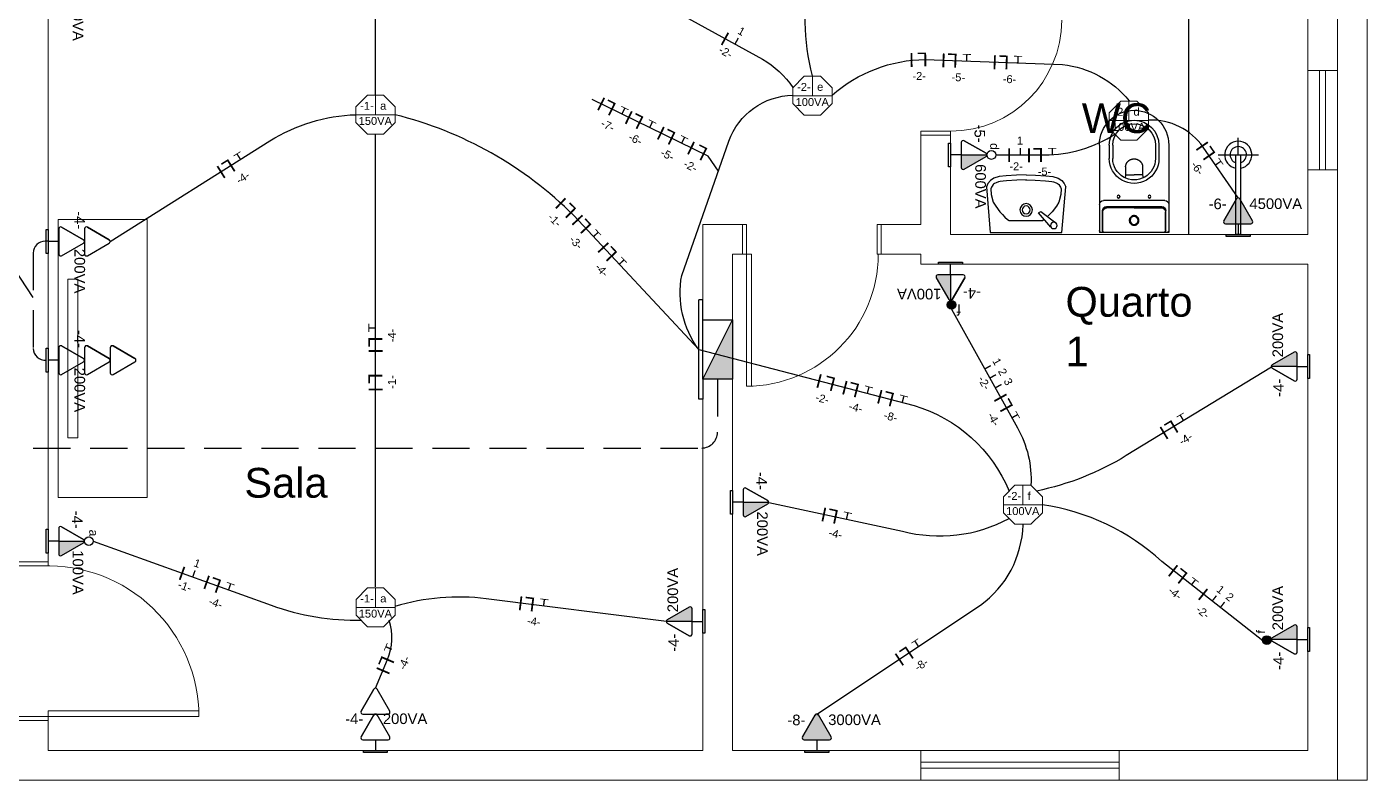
# Model space of a CAD drawing. Header units: millimetres. Extents: x 40 to 176, y -32 to 59.
# Drawn here: x 73.81 to 80.57, y 5.88 to 9.68 of the extents above; entities that cross this region are included whole.
import ezdxf
from ezdxf.enums import TextEntityAlignment as Align

# ---------------------------------------------------------------- set-up
doc = ezdxf.new("R2010")
doc.units = ezdxf.units.MM
doc.linetypes.add('DASHED', pattern=[15, 12, -3])
doc.linetypes.add('HIDDEN', pattern=[0.375, 0.25, -0.125])
doc.layers.get('0').update_dxf_attribs({"lineweight": 30})
for name, color, linetype in [('1 - Circuitos', 7, 'Continuous'), ('22 - Banheiros', 252, 'Continuous'), ('22 - Textos', 7, 'Continuous'), ('5 - Identificadores', 7, 'Continuous'), ('7 - Eletroduto', 6, 'Continuous'), ('8 - Pontos de iluminação', 5, 'Continuous'), ('9 - Pontos de Tomadas', 240, 'Continuous'), ('Pontos de Tomadas', 240, 'Continuous')]:
    doc.layers.add(name, color=color, linetype=linetype)
for name, color, linetype, lineweight in [('21 - Portas', 251, 'Continuous', 9), ('3 - Cozinha', 160, 'Continuous', 20), ('4 - Edificação', 8, 'Continuous', 20), ('6 - Legenda', 7, 'Continuous', 25)]:
    doc.layers.add(name, color=color, linetype=linetype, lineweight=lineweight)
doc.styles.add('Arial0', font='arial.ttf', dxfattribs={"height": 3.14658})
doc.styles.add('SEACAD_Arial', font='arial.ttf')
doc.styles.get("Standard").update_dxf_attribs({"font": 'arial.ttf'})
doc.styles.add('TEXTO_NOMEQUADRO', font='arial.ttf')

# ---------------------------------------------------------------- blocks, each defined once
blk = doc.blocks.new('01lavl91')
at = {"linetype": 'Continuous'}
for p, q in [((0.1253, -0.036), (0.0639, -0.1075)), ((0.0753, -0.1139), (0.1503, -0.0575)), ((-0.085, -0.0692), (0.0857, -0.0692)), ((0.0639, -0.1075), (0.0753, -0.1139))]:
    blk.add_line(p, q, dxfattribs=at)
for points in [[(-0.1997, -0.2393), (-0.1797, -0.0093), (0.1803, -0.0093), (0.2003, -0.2393)], [(-0.1772, -0.2283), (-0.1758, -0.2005), (-0.1652, -0.1606), (-0.1526, -0.1406), (-0.1317, -0.1123), (-0.1188, -0.0991), (-0.106, -0.0859), (-0.0931, -0.074), (-0.085, -0.0692)], [(0.0938, -0.074), (0.0857, -0.0692)], [(0.1779, -0.2283), (0.1765, -0.2005), (0.1659, -0.1606), (0.1533, -0.1406), (0.1323, -0.1123), (0.1195, -0.0991), (0.1091, -0.0885)], [(0.0003, -0.2993), (-0.0477, -0.2981), (-0.0993, -0.2935), (-0.1345, -0.2899), (-0.1613, -0.2816), (-0.1795, -0.2708), (-0.1915, -0.256), (-0.1997, -0.2393)], [(0.0023, -0.2743), (-0.0461, -0.2719), (-0.0975, -0.2686), (-0.1144, -0.2671), (-0.1294, -0.2653), (-0.1385, -0.2633), (-0.151, -0.2586), (-0.1586, -0.2547), (-0.1629, -0.2516), (-0.1647, -0.2496), (-0.1703, -0.2424), (-0.1737, -0.2368), (-0.1772, -0.2283)], [(-0.0016, -0.2743), (0.0468, -0.2719), (0.0982, -0.2686), (0.1151, -0.2671), (0.1301, -0.2653), (0.1391, -0.2633), (0.1517, -0.2586), (0.1593, -0.2547), (0.1635, -0.2516), (0.1653, -0.2496), (0.1709, -0.2424), (0.1744, -0.2368), (0.1779, -0.2283)], [(0.0003, -0.2993), (0.0483, -0.2981), (0.0999, -0.2935), (0.1351, -0.2899), (0.1619, -0.2816), (0.1801, -0.2708), (0.1921, -0.256), (0.2003, -0.2393)]]:
    blk.add_lwpolyline(points, dxfattribs=at)
for centre, radius in [((0.1404, -0.0444), 0.0164), ((0.001, -0.1223), 0.0316), ((0.001, -0.1223), 0.02)]:
    blk.add_circle(centre, radius, dxfattribs=at)
blk = doc.blocks.new('81_P')
at = {"ltscale": 0.05}
for p, q in [((-0.165, 0), (-0.175, 0)), ((-0.175, -0.01), (-0.175, 0)), ((0.175, 0), (0.165, 0))]:
    blk.add_line(p, q, dxfattribs=at)
for p, q in [((0.165, 0), (-0.165, 0)), ((-0.175, -0.44), (-0.175, -0.01)), ((0.175, -0.44), (0.175, -0.01)), ((0.1398, -0.1295), (-0.1398, -0.1295)), ((0, -0.1236), (-0.1384, -0.1236)), ((0, -0.1236), (0.1384, -0.1236)), ((0.155, -0.16), (-0.155, -0.16))]:
    blk.add_line(p, q)
at = {"ltscale": 0.047193}
blk.add_line((0.175, -0.0094), (0.175, 0), dxfattribs=at)
at = {"ltscale": 0.497718}
for p, q in [((-0.1598, -0.01), (-0.1598, -0.1095)), ((0.1598, -0.01), (0.1598, -0.1095))]:
    blk.add_line(p, q, dxfattribs=at)
at = {"ltscale": 0.467891}
for p, q in [((-0.1584, -0.01), (-0.1584, -0.1036)), ((0.1584, -0.01), (0.1584, -0.1036))]:
    blk.add_line(p, q, dxfattribs=at)
at = {"ltscale": 0.078144}
for p, q in [((-0.0429, -0.29), (-0.0455, -0.2746)), ((0.0429, -0.29), (0.0455, -0.2746))]:
    blk.add_line(p, q, dxfattribs=at)
at = {"ltscale": 0.214268}
for p in [(-0.0429, -0.29), (0.0429, -0.29)]:
    blk.add_line(p, (0, -0.29), dxfattribs=at)
at = {"ltscale": 0.197279}
for p, q in [((-0.0429, -0.3295), (-0.0429, -0.29)), ((0.0429, -0.3295), (0.0429, -0.29))]:
    blk.add_line(p, q, dxfattribs=at)
at = {"ltscale": 0.339985}
for p, q in [((-0.125, -0.44), (-0.125, -0.372)), ((-0.1075, -0.44), (-0.1075, -0.372)), ((0.1075, -0.44), (0.1075, -0.372)), ((0.125, -0.44), (0.125, -0.372))]:
    blk.add_line(p, q, dxfattribs=at)
for points in [[(-0.0429, -0.3295), (-0.0428, -0.3307), (-0.0428, -0.332), (-0.0427, -0.3332), (-0.0425, -0.3345), (-0.0424, -0.3357), (-0.0421, -0.3369), (-0.0419, -0.3382), (-0.0416, -0.3394), (-0.0412, -0.3406), (-0.0409, -0.3418), (-0.0405, -0.343), (-0.04, -0.3442), (-0.0395, -0.3453), (-0.039, -0.3465), (-0.0384, -0.3476), (-0.0378, -0.3487), (-0.0372, -0.3498), (-0.0369, -0.3504), (-0.0365, -0.3509), (-0.0362, -0.3515), (-0.0358, -0.352), (-0.0354, -0.3525), (-0.0351, -0.353), (-0.0347, -0.3535), (-0.0343, -0.354), (-0.0339, -0.3545), (-0.0335, -0.355), (-0.0331, -0.3555), (-0.0326, -0.356), (-0.0322, -0.3565), (-0.0318, -0.357), (-0.0313, -0.3574), (-0.0309, -0.3579), (-0.0303, -0.3584)], [(0.0303, -0.3584), (0.0312, -0.3575), (0.0321, -0.3566), (0.033, -0.3556), (0.0338, -0.3547), (0.0346, -0.3537), (0.0354, -0.3526), (0.0361, -0.3516), (0.0368, -0.3505), (0.0374, -0.3494), (0.0381, -0.3483), (0.0386, -0.3472), (0.0392, -0.346), (0.0395, -0.3455), (0.0397, -0.3449), (0.04, -0.3443), (0.0402, -0.3437), (0.0404, -0.3431), (0.0406, -0.3425), (0.0408, -0.3419), (0.041, -0.3413), (0.0412, -0.3407), (0.0414, -0.3401), (0.0415, -0.3395), (0.0417, -0.3389), (0.0418, -0.3383), (0.042, -0.3377), (0.0421, -0.3371), (0.0422, -0.3364), (0.0423, -0.3358), (0.0424, -0.3352), (0.0425, -0.3346), (0.0426, -0.334), (0.0427, -0.3333), (0.0427, -0.3327), (0.0428, -0.3321), (0.0428, -0.3315), (0.0428, -0.3308), (0.0428, -0.3302), (0.0429, -0.3295)], [(-0.0303, -0.3584), (-0.0294, -0.3593), (-0.0284, -0.3602), (-0.0274, -0.361), (-0.0263, -0.3618), (-0.0253, -0.3626), (-0.0242, -0.3633), (-0.0231, -0.364), (-0.022, -0.3647), (-0.0208, -0.3653), (-0.0196, -0.3659), (-0.0184, -0.3665), (-0.0172, -0.367), (-0.016, -0.3675), (-0.0147, -0.368), (-0.0135, -0.3684), (-0.0122, -0.3688), (-0.0116, -0.3689), (-0.0109, -0.3691), (-0.0103, -0.3693), (-0.0096, -0.3694), (-0.009, -0.3695), (-0.0083, -0.3697), (-0.0077, -0.3698), (-0.007, -0.3699), (-0.0063, -0.37), (-0.0057, -0.3701), (-0.005, -0.3702), (-0.0043, -0.3702), (-0.0037, -0.3703), (-0.003, -0.3704), (-0.0023, -0.3704), (-0.0017, -0.3704), (-0.001, -0.3704), (-0.0003, -0.3705), (0, -0.3705)], [(0, -0.3705), (0.0013, -0.3704), (0.0027, -0.3704), (0.004, -0.3703), (0.0053, -0.3701), (0.0067, -0.37), (0.008, -0.3697), (0.0093, -0.3695), (0.0106, -0.3692), (0.0119, -0.3689), (0.0132, -0.3685), (0.0144, -0.3681), (0.0157, -0.3676), (0.0169, -0.3671), (0.0175, -0.3669), (0.0181, -0.3666), (0.0187, -0.3663), (0.0193, -0.3661), (0.0199, -0.3658), (0.0205, -0.3655), (0.0211, -0.3652), (0.0217, -0.3648), (0.0222, -0.3645), (0.0228, -0.3642), (0.0234, -0.3638), (0.0239, -0.3635), (0.0245, -0.3631), (0.025, -0.3628), (0.0255, -0.3624), (0.0261, -0.362), (0.0266, -0.3616), (0.0271, -0.3612), (0.0276, -0.3608), (0.0281, -0.3604), (0.0286, -0.36), (0.0291, -0.3595), (0.0296, -0.3591), (0.0301, -0.3587), (0.0303, -0.3584)]]:
    blk.add_lwpolyline(points)
at = {"linetype": 'DASHED'}
blk.add_circle((0, -0.06), 0.0245, dxfattribs=at)
for centre, radius in [((0, -0.06), 0.02), ((-0.078, -0.18), 0.007), ((0.078, -0.18), 0.007)]:
    blk.add_circle(centre, radius)
for centre, radius, start, end in [((-0.165, -0.01), 0.01, 90, 180.00001), ((-0.1498, -0.01), 0.01, 90, 180.00001), ((-0.1484, -0.01), 0.01, 90, 180.00001), ((0.1484, -0.01), 0.01, 0, 90), ((0.1498, -0.01), 0.01, 0, 90), ((0.165, -0.01), 0.01, 0, 90), ((-0.1398, -0.1095), 0.02, 180.00001, 270), ((-0.1384, -0.1036), 0.02, 180.00001, 270), ((0.1384, -0.1036), 0.02, 270, 0), ((0.1398, -0.1095), 0.02, 270, 0), ((-0.155, -0.14), 0.02, 180.00001, 270), ((0.155, -0.14), 0.02, 270, 0), ((0, -0.372), 0.125, 0, 180.00001), ((0, -0.372), 0.1075, 0, 180.00001), ((0, -0.44), 0.175, 180.00001, 270), ((0, -0.44), 0.125, 180.00001, 270), ((0, -0.44), 0.1075, 180.00001, 270), ((0, -0.44), 0.1075, 270, 0), ((0, -0.44), 0.175, 270, 0), ((0, -0.44), 0.125, 270, 0)]:
    blk.add_arc(centre, radius, start, end)
blk = doc.blocks.new('CHUV')
at = {"ltscale": 0.05}
for p, q in [((0.0027, 0.4455), (0.0027, 0.5407)), ((-0.1103, 0.4455), (0.1156, 0.4455)), ((-0.0106, 0.0003), (-0.0106, 0.4455)), ((0.0156, 0.4455), (0.0156, 0.0003))]:
    blk.add_line(p, q, dxfattribs=at)
at = {"ltscale": 2}
blk.add_line((0.0156, 0.0003), (-0.0106, 0.0003), dxfattribs=at)
at = {"ltscale": 0.05}
for radius, start, end in [(0.076, 279.93583, 260.06417), (0.0459, 286.60149, 253.39851)]:
    blk.add_arc((0.0025, 0.4455), radius, start, end, dxfattribs=at)
blk = doc.blocks.new('TOMADA_ALTA')
at = {"layer": 'Pontos de Tomadas'}
h = blk.add_hatch(color=256, dxfattribs=at)
h.dxf.hatch_style = 1
h.paths.add_polyline_path([(0.0636, 0.0536, 0.577243), (0.072, 0.0682), (0.0084, 0.1784, 0.577564), (-0.0084, 0.1784), (-0.072, 0.0682, 0.577243), (-0.0636, 0.0536)])
for p, q in [((-0.072, 0.0682), (-0.0084, 0.1784)), ((-0.0084, 0.1784), (-0.072, 0.0682)), ((-0.0084, 0.1784), (-0.072, 0.0682)), ((0.072, 0.0682), (0.0084, 0.1784)), ((-0.0636, 0.0536), (0.0636, 0.0536)), ((-0.06, -0.01), (-0.06, 0)), ((-0.06, 0), (0, 0)), ((0, 0.0536), (0, 0)), ((0, 0), (0.06, 0)), ((0.06, 0), (0.06, -0.01)), ((0.06, -0.01), (-0.06, -0.01))]:
    blk.add_line(p, q, dxfattribs=at)
for centre, start, end in [((0, 0.1735), 29.98164, 150.01836), ((-0.0636, 0.0634), 150.01836, 270), ((0.0636, 0.0634), 270, 29.98164)]:
    blk.add_arc(centre, 0.00975, start, end, dxfattribs=at)
at = {"layer": '5 - Identificadores', "color": 7, "style": 'Arial0'}
for tag, p in [('-N-', (-0.1488, 0.1269)), ('VA', (0.0571, 0.1277))]:
    blk.add_attdef(tag, p, '', height=0.0534, dxfattribs=at)
blk = doc.blocks.new('LAMPADA_TETO')
at = {"layer": '8 - Pontos de iluminação', "color": 5, "linetype": 'Continuous', "lineweight": 15, "true_color": 0x000005}
blk.add_lwpolyline([(0.0401, 0.0986), (-0.0412, 0.0986), (-0.0986, 0.0401), (-0.0986, -0.0395), (-0.0412, -0.098), (0.0401, -0.098), (0.0986, -0.0395), (0.0986, 0.0401)], close=True, dxfattribs=at)
for points in [[(0, 0), (0, 0.0986), (0, 0.0986)], [(0.0986, 0), (-0.0986, 0), (-0.0986, 0)]]:
    blk.add_lwpolyline(points, dxfattribs=at)
at = {"layer": '5 - Identificadores', "ltscale": 0.8}
blk.add_attdef('-N-', (-0.0775, 0.0247), '', height=0.04, dxfattribs=at)
at = {"layer": '5 - Identificadores', "ltscale": 0.8, "flags": 4}
blk.add_attdef('I', (0.0233, 0.025), '', height=0.04, dxfattribs=at)
blk.add_attdef('S-VA', text='', height=0.04, dxfattribs=at).set_placement((-0.0012, -0.0514), align=Align.CENTER)
blk = doc.blocks.new('TOMADA MEDIA')
at = {"layer": '9 - Pontos de Tomadas'}
h = blk.add_hatch(color=256, dxfattribs=at)
h.dxf.hatch_style = 1
h.paths.add_polyline_path([(0.0084, 0.1784, 0.268035), (0, 0.1833), (0, 0.0536), (0.0636, 0.0536, 0.577243), (0.072, 0.0682)])
for p, q in [((-0.072, 0.0682), (-0.0084, 0.1784)), ((-0.0084, 0.1784), (-0.072, 0.0682)), ((-0.0084, 0.1784), (-0.072, 0.0682)), ((0, 0.0536), (0, 0.1833)), ((0.072, 0.0682), (0.0084, 0.1784)), ((-0.0636, 0.0536), (0.0636, 0.0536)), ((-0.06, -0.01), (-0.06, 0)), ((-0.06, 0), (0, 0)), ((0, 0.0536), (0, 0)), ((0, 0), (0.06, 0)), ((0.06, 0), (0.06, -0.01)), ((0.06, -0.01), (-0.06, -0.01))]:
    blk.add_line(p, q, dxfattribs=at)
for centre, start, end in [((0, 0.1735), 29.98164, 150.01836), ((-0.0636, 0.0634), 150.01836, 270), ((0.0636, 0.0634), 270, 29.98164)]:
    blk.add_arc(centre, 0.00975, start, end, dxfattribs=at)
at = {"layer": '5 - Identificadores', "color": 7, "style": 'Arial0'}
for tag, p in [('-N-', (-0.1533, 0.1203)), ('VA', (0.046, 0.1242))]:
    blk.add_attdef(tag, p, '', height=0.0534, dxfattribs=at)
blk = doc.blocks.new('CIRCUITO_TOMADA')
at = {"layer": '1 - Circuitos', "color": 1}
blk.add_attdef('I', (-0.074, -0.0364), '', height=0.07, dxfattribs=at)
at = {"layer": '1 - Circuitos', "color": 5}
blk.add_attdef('L', (0.0122, 0.035), '', height=0.07, rotation=180, dxfattribs=at)
at = {"layer": '1 - Circuitos', "color": 7, "width": 1.5}
blk.add_attdef('T', (0.0337, 0.0003), '', height=0.035, dxfattribs=at)
at = {"layer": '5 - Identificadores', "ltscale": 0.8}
blk.add_attdef('-N-', (-0.0167, -0.1035), '', height=0.04, dxfattribs=at)
blk = doc.blocks.new('FASE_RETORNO')
at = {"layer": '1 - Circuitos', "color": 1}
blk.add_attdef('I', (-0.014, -0.0359), '', height=0.07, dxfattribs=at)
at = {"layer": '1 - Circuitos', "color": 3, "width": 1.5}
blk.add_attdef('I', (0.0462, 0.0004), '', height=0.035, dxfattribs=at)
at = {"layer": '5 - Identificadores', "ltscale": 0.8}
for tag, p in [('R', (0.0387, 0.0527)), ('-N-', (0.0004, -0.0772))]:
    blk.add_attdef(tag, p, '', height=0.04, dxfattribs=at)
blk = doc.blocks.new('TOMADA BAIXA')
at = {"layer": '9 - Pontos de Tomadas'}
for p, q in [((-0.072, 0.0682), (-0.0084, 0.1784)), ((-0.0084, 0.1784), (-0.072, 0.0682)), ((-0.0084, 0.1784), (-0.072, 0.0682)), ((0.072, 0.0682), (0.0084, 0.1784)), ((-0.0636, 0.0536), (0.0636, 0.0536)), ((-0.06, -0.01), (-0.06, 0)), ((-0.06, 0), (0, 0)), ((0, 0.0536), (0, 0)), ((0, 0), (0.06, 0)), ((0.06, 0), (0.06, -0.01)), ((0.06, -0.01), (-0.06, -0.01))]:
    blk.add_line(p, q, dxfattribs=at)
for centre, start, end in [((0, 0.1735), 29.98164, 150.01836), ((-0.0636, 0.0634), 150.01836, 270), ((0.0636, 0.0634), 270, 29.98164)]:
    blk.add_arc(centre, 0.00975, start, end, dxfattribs=at)
at = {"layer": '5 - Identificadores', "color": 7, "style": 'Arial0'}
for tag, p in [('-N-', (-0.1524, 0.1329)), ('VA', (0.0376, 0.1329))]:
    blk.add_attdef(tag, p, '', height=0.0534, dxfattribs=at)
blk = doc.blocks.new('CIRCUITO_LAMPADA')
at = {"layer": '1 - Circuitos', "color": 1}
blk.add_attdef('I', (-0.0831, -0.0365), '', height=0.07, dxfattribs=at)
at = {"layer": '1 - Circuitos', "color": 5}
blk.add_attdef('L', (0.0125, 0.035), '', height=0.07, rotation=180, dxfattribs=at)
at = {"layer": '5 - Identificadores', "ltscale": 0.8}
blk.add_attdef('-N-', (-0.066, -0.103), '', height=0.04, dxfattribs=at)
blk = doc.blocks.new('CIRCUITO_3W_INTERRUPTOR')
at = {"layer": '1 - Circuitos', "color": 1}
blk.add_attdef('I', (-0.0712, -0.0364), '', height=0.07, dxfattribs=at)
at = {"layer": '1 - Circuitos', "color": 3, "width": 1.5}
for p in [(-0.0109, -0.0001), (0.0415, 0.0004)]:
    blk.add_attdef('I', p, '', height=0.035, dxfattribs=at)
at = {"layer": '5 - Identificadores', "ltscale": 0.8}
for tag, p in [('R', (-0.0185, 0.0522)), ('R', (0.0409, 0.0518)), ('-N-', (-0.0373, -0.0917))]:
    blk.add_attdef(tag, p, '', height=0.04, dxfattribs=at)
blk = doc.blocks.new('CIRCUITO_3W_RETORNOS')
at = {"layer": '1 - Circuitos', "color": 3, "width": 1.5}
for p in [(-0.0629, -0.0004), (-0.0104, 0.0001), (0.0461, 0.0006)]:
    blk.add_attdef('I', p, '', height=0.035, dxfattribs=at)
at = {"layer": '5 - Identificadores', "ltscale": 0.8}
for tag, p in [('R', (-0.0704, 0.0519)), ('R', (-0.011, 0.0515)), ('R', (0.0456, 0.052)), ('-N-', (-0.0269, -0.0561))]:
    blk.add_attdef(tag, p, '', height=0.04, dxfattribs=at)
blk = doc.blocks.new('*U210')
at = {"layer": '9 - Pontos de Tomadas'}
h = blk.add_hatch(color=256, dxfattribs=at)
h.dxf.hatch_style = 1
h.paths.add_polyline_path([(0.0084, 0.1784, 0.268035), (0, 0.1833), (0, 0.0536), (0.0636, 0.0536, 0.577243), (0.072, 0.0682)])
for p, q in [((-0.072, 0.0682), (-0.0084, 0.1784)), ((-0.0084, 0.1784), (-0.072, 0.0682)), ((-0.0084, 0.1784), (-0.072, 0.0682)), ((0, 0.0536), (0, 0.1833)), ((0.072, 0.0682), (0.0084, 0.1784)), ((-0.0636, 0.0536), (0.0636, 0.0536)), ((-0.06, -0.01), (-0.06, 0)), ((-0.06, 0), (0, 0)), ((0, 0.0536), (0, 0)), ((0, 0), (0.06, 0)), ((0.06, 0), (0.06, -0.01)), ((0.06, -0.01), (-0.06, -0.01))]:
    blk.add_line(p, q, dxfattribs=at)
for centre, start, end in [((0, 0.1735), 29.98164, 150.01836), ((-0.0636, 0.0634), 150.01836, 270), ((0.0636, 0.0634), 270, 29.98164)]:
    blk.add_arc(centre, 0.00975, start, end, dxfattribs=at)
at = {"layer": '5 - Identificadores', "color": 7, "style": 'Arial0'}
for tag, p in [('-N-', (-0.1533, 0.1203)), ('VA', (0.046, 0.1242))]:
    blk.add_attdef(tag, p, '', height=0.0534, dxfattribs=at)

msp = doc.modelspace()

# ---------------------------------------------------------------- hatches: boundary and pattern name
at = {"layer": '7 - Eletroduto'}
h = msp.add_hatch(color=256, dxfattribs=at)
h.dxf.hatch_style = 1
h.paths.add_polyline_path([(77.3708, 7.9025), (77.3708, 8.2025), (77.2208, 7.9025)])
at = {"layer": '9 - Pontos de Tomadas'}
h = msp.add_hatch(color=256, dxfattribs=at)
h.dxf.hatch_style = 1
h.paths.add_polyline_path([(78.4533, 8.277, 1), (78.4973, 8.277, 1)])
h = msp.add_hatch(color=256, dxfattribs=at)
h.dxf.hatch_style = 1
h.paths.add_polyline_path([(80.0875, 6.5883, 1), (80.0435, 6.5883, 1)])

# ---------------------------------------------------------------- linework, layer by layer
at = {"layer": '21 - Portas'}
for p, q in [((80.3308, 9.4573), (80.3308, 8.9573)), ((80.3608, 9.4573), (80.3608, 8.9573)), ((78.3208, 5.9723), (79.3208, 5.9723)), ((78.3208, 5.9423), (79.3208, 5.9423))]:
    msp.add_line(p, q, dxfattribs=at)
for points in [[(80.2708, 9.4573), (80.2708, 8.9573), (80.4208, 8.9573), (80.4208, 9.4573)], [(78.4708, 9.1523), (78.3208, 9.1523), (78.3208, 9.1323), (78.4708, 9.1323)], [(77.4208, 8.5323), (77.4208, 8.6823), (77.4408, 8.6823), (77.4408, 8.5323)], [(78.1008, 8.5323), (78.1008, 8.6823), (78.1208, 8.6823), (78.1208, 8.5323)], [(77.4408, 8.5323), (77.4671, 8.5323), (77.4671, 7.8673), (77.4408, 7.8673)], [(73.9208, 6.9623), (73.7708, 6.9623), (73.7708, 6.9823), (73.9208, 6.9823)], [(73.9208, 6.2023), (73.9208, 6.2323), (74.6808, 6.2323), (74.6808, 6.2023)], [(73.9208, 6.1823), (73.7708, 6.1823), (73.7708, 6.2023), (73.9208, 6.2023)], [(78.3208, 5.8823), (79.3208, 5.8823), (79.3208, 6.0323), (78.3208, 6.0323)]]:
    msp.add_lwpolyline(points, close=True, dxfattribs=at)
for centre, radius, start, end in [((78.4708, 9.7123), 0.56, 270, 0), ((77.4408, 8.5323), 0.665, 270, 0), ((73.9208, 6.2023), 0.76, 0, 92.26226)]:
    msp.add_arc(centre, radius, start, end, dxfattribs=at)
at = {"layer": '22 - Banheiros'}
msp.add_line((79.6708, 8.6323), (79.6708, 9.7823), dxfattribs=at)
at = {"layer": '3 - Cozinha'}
for points in [[(74.4208, 7.3073), (74.4208, 8.7073), (73.9708, 8.7073), (73.9708, 7.3073)], [(74.0708, 7.6073), (74.0708, 8.4073), (74.0208, 8.4073), (74.0208, 7.6073)]]:
    msp.add_lwpolyline(points, close=True, dxfattribs=at)
at = {"layer": '4 - Edificação'}
for p, q in [((80.4208, 12.8823), (80.4208, 6.0323)), ((73.9208, 6.9823), (73.9208, 12.7323)), ((80.2708, 9.7823), (80.2708, 8.6323)), ((78.3208, 9.1323), (78.3208, 8.6823)), ((78.4708, 9.1323), (78.4708, 8.6323)), ((77.2208, 6.0323), (77.2208, 8.6823)), ((77.2208, 8.6823), (77.4208, 8.6823)), ((77.4208, 8.6823), (77.4208, 8.5323)), ((78.1208, 8.6823), (78.3208, 8.6823)), ((80.2708, 8.6323), (78.4708, 8.6323)), ((77.4208, 8.5323), (77.3708, 8.5323)), ((77.3708, 8.5323), (77.3708, 6.0323)), ((78.1208, 8.5323), (78.3208, 8.5323)), ((78.3208, 8.5323), (78.3208, 8.4823)), ((78.3208, 8.4823), (80.2708, 8.4823)), ((80.2708, 8.4823), (80.2708, 6.0323)), ((73.9208, 6.9823), (73.7708, 6.9823)), ((73.7708, 6.1823), (73.9208, 6.1823)), ((73.9208, 6.1823), (73.9208, 6.0323)), ((73.9208, 6.0323), (77.2208, 6.0323)), ((76.1708, 6.0323), (76.1708, 6.0323)), ((77.3708, 6.0323), (80.2708, 6.0323)), ((80.4208, 6.0323), (80.4208, 5.8823)), ((55.6708, 5.8823), (80.4208, 5.8823))]:
    msp.add_line(p, q, dxfattribs=at)
at = {"layer": '4 - Edificação', "color": 252}
msp.add_lwpolyline([(53.5708, 5.8823), (80.5708, 5.8823), (80.5708, 13.8823), (53.5708, 13.8823)], close=True, dxfattribs=at)
at = {"layer": '7 - Eletroduto'}
for p, q in [((77.2486, 9.0257), (76.6629, 9.3117)), ((77.2998, 8.95), (77.2486, 9.0257)), ((73.9208, 8.5981), (73.9058, 8.5981)), ((77.2208, 8.3025), (77.2008, 8.3025)), ((77.2008, 7.8025), (77.2008, 8.3025)), ((77.2208, 8.2025), (77.2208, 8.3025)), ((77.2208, 7.9025), (77.2208, 8.2025)), ((77.2208, 8.2025), (77.3708, 8.2025)), ((77.2208, 7.9025), (77.3708, 8.2025)), ((77.3708, 8.2025), (77.3708, 7.9025)), ((77.3708, 7.9025), (77.2208, 7.9025)), ((77.2208, 7.9025), (77.2208, 7.8025)), ((77.2208, 7.8025), (77.2008, 7.8025))]:
    msp.add_line(p, q, dxfattribs=at)
at = {"layer": '7 - Eletroduto', "linetype": 'HIDDEN', "ltscale": 0.75}
for p, q in [((73.8458, 8.5381), (73.8458, 8.0581)), ((77.2958, 7.9025), (77.2958, 7.6358)), ((70.3958, 7.5558), (77.2158, 7.5558))]:
    msp.add_line(p, q, dxfattribs=at)
at = {"layer": '7 - Eletroduto', "linetype": 'HIDDEN', "ltscale": 0.7}
msp.add_line((73.8458, 8.3149), (73.7162, 8.5101), dxfattribs=at)
at = {"layer": '7 - Eletroduto'}
for points in [[(77.7736, 9.4313, -0.110493), (77.7611, 9.97), (77.9916, 10.7292, -0.333735), (78.728, 11.3309, -114.141172)], [(76.9935, 9.996, 0.587466), (76.9927, 9.8054), (77.5215, 9.5149, -0.106433), (77.6756, 9.3728, -0.266852)], [(77.8728, 9.333, -0.179447), (78.3432, 9.5134), (79.0353, 9.4879, -0.196648), (79.3708, 9.3059, 0.087616)], [(77.2008, 8.0525, -0.206387), (77.1152, 8.4254), (77.353, 9.1011, -0.314386), (77.6756, 9.333, 2.399391)], [(74.2337, 8.5967), (75.0393, 9.1032, -0.133381), (75.4724, 9.2353, 2.343507)], [(77.2008, 8.0525), (76.5709, 8.7266, 0.136065), (75.6695, 9.2353, -3.420166)], [(79.9208, 8.8156), (79.7443, 9.0712, 0.25816), (79.4694, 9.2076, -1.805639)], [(78.6981, 9.0323), (78.9445, 9.0323, 0.145834), (79.3009, 9.1385, -0.298007)], [(78.4753, 8.255), (78.8079, 7.6578, -0.140255), (78.8756, 7.3683, 1.050445)], [(77.2008, 8.0525), (78.2863, 7.7704, -0.225243), (78.7656, 7.3388, 0.344098)], [(80.0885, 7.964), (79.3565, 7.5176, -0.085772), (78.9048, 7.339, -5.004622)], [(77.5541, 7.2815), (78.2277, 7.1369, 0.188424), (78.7656, 7.2006, 0.92046)], [(80.0441, 6.5836), (79.535, 6.9841, 0.150566), (78.934, 7.2694, -1.35805)], [(77.7964, 6.2156), (78.6206, 6.7636, 0.234325), (78.8358, 7.1688, 5.20663)], [(74.1477, 7.0867), (75.0455, 6.7635, 0.0915), (75.5009, 6.6885, -0.009714)], [(77.0375, 6.6823), (76.13, 6.7965, 0.105119), (75.6694, 6.7576, 0.74224)], [(75.5708, 6.3453), (75.6319, 6.4899, 0.18066), (75.6402, 6.6885, -1.378536)]]:
    msp.add_lwpolyline(points, format="xyb", dxfattribs=at)
for points in [[(75.5709, 9.3338), (75.5709, 11.2466)], [(75.5708, 6.8559), (75.5708, 9.1372)]]:
    msp.add_lwpolyline(points, dxfattribs=at)
for centre, radius, start, end in [((73.9058, 8.5381), 0.06, 90, 180), ((73.9061, 8.0582), 0.0603, 180.12252, 274.4587)]:
    msp.add_arc(centre, radius, start, end, dxfattribs=at)
at = {"layer": '7 - Eletroduto', "linetype": 'HIDDEN', "ltscale": 0.75}
msp.add_arc((77.2158, 7.6358), 0.08, 270, 0, dxfattribs=at)
at = {"layer": '9 - Pontos de Tomadas'}
for p, q in [((74.104, 8.6602), (74.104, 8.5331)), ((74.1186, 8.6687), (74.2288, 8.6051)), ((74.2288, 8.6051), (74.1186, 8.6687)), ((74.2288, 8.6051), (74.1186, 8.6687)), ((74.1186, 8.5247), (74.2288, 8.5882)), ((74.1041, 8.0616), (74.1041, 7.9345)), ((74.1187, 8.0701), (74.2289, 8.0065)), ((74.2289, 8.0065), (74.1187, 8.0701)), ((74.2289, 8.0065), (74.1187, 8.0701)), ((74.2338, 8.0616), (74.2338, 7.9345)), ((74.2484, 8.0701), (74.3586, 8.0065)), ((74.3586, 8.0065), (74.2484, 8.0701)), ((74.3586, 8.0065), (74.2484, 8.0701)), ((74.1187, 7.9261), (74.2289, 7.9896)), ((74.2484, 7.9261), (74.3586, 7.9896)), ((75.4988, 6.2302), (75.5624, 6.3404)), ((75.5624, 6.3404), (75.4988, 6.2302)), ((75.5624, 6.3404), (75.4988, 6.2302)), ((75.6428, 6.2302), (75.5793, 6.3404)), ((75.5073, 6.2156), (75.6344, 6.2156))]:
    msp.add_line(p, q, dxfattribs=at)
for centre in [(78.6761, 9.0323), (78.4753, 8.277), (74.1257, 7.0867), (80.0655, 6.5883)]:
    msp.add_circle(centre, 0.022, dxfattribs=at)
for centre, start, end in [((74.1138, 8.6602), 60.01836, 180), ((74.2239, 8.5967), 299.98164, 60.01836), ((74.1138, 8.5331), 180, 299.98164), ((74.1139, 8.0616), 60.01836, 180), ((74.2435, 8.0616), 60.01836, 180), ((74.224, 7.9981), 299.98164, 60.01836), ((74.3537, 7.9981), 299.98164, 60.01836), ((74.1139, 7.9345), 180, 299.98164), ((74.2435, 7.9345), 180, 299.98164), ((75.5708, 6.3355), 29.98164, 150.01836), ((75.5073, 6.2254), 150.01836, 270), ((75.6344, 6.2254), 270, 29.98164)]:
    msp.add_arc(centre, 0.00975, start, end, dxfattribs=at)

# ---------------------------------------------------------------- block references
at = {"layer": '22 - Banheiros', "xscale": -1, "rotation": 180}
for name, p in [('81_P', (79.3958, 8.6423)), ('01lavl91', (78.8505, 8.6331))]:
    msp.add_blockref(name, p, dxfattribs=at)
at = {"layer": '22 - Banheiros', "xscale": 0.900000000000091, "yscale": 0.900000000000091, "zscale": 0.900000000000091}
msp.add_blockref('CHUV', (79.9185, 8.6321), dxfattribs=at)
at = {"layer": '6 - Legenda', "color": 142}
msp.add_blockref('TOMADA_ALTA', (79.9201, 8.6323), dxfattribs=at).add_auto_attribs({'-N-': '-6-', 'VA': '4500VA'})
at = {"layer": '9 - Pontos de Tomadas', "color": 142}
for name, p, rotation, values in [('TOMADA MEDIA', (73.9208, 9.8773), 270, {'VA': '600VA', '-N-': '-3-'}), ('CIRCUITO_LAMPADA', (78.3432, 9.5134), 0.6345797579992773, {'-N-': '-2-', 'L': 'L', 'I': 'I'}), ('CIRCUITO_TOMADA', (78.4953, 9.5078), 357.8926342800389, {'T': 'T', '-N-': '-5-', 'L': 'L', 'I': 'I'}), ('CIRCUITO_TOMADA', (78.7534, 9.4983), 357.8926342800389, {'T': 'T', '-N-': '-6-', 'L': 'L', 'I': 'I'}), ('CIRCUITO_TOMADA', (76.7637, 9.2637), 333.8592433936642, {'T': 'T', '-N-': '-7-', 'L': 'L', 'I': 'I'}), ('CIRCUITO_TOMADA', (76.9029, 9.1954), 333.8592433936642, {'T': 'T', '-N-': '-6-', 'L': 'L', 'I': 'I'}), ('CIRCUITO_TOMADA', (77.0645, 9.1164), 333.7728135992069, {'T': 'T', '-N-': '-5-', 'L': 'L', 'I': 'I'}), ('*U210', (78.4708, 9.0323), 270, {'VA': '600VA', '-N-': '-5-'}), ('CIRCUITO_LAMPADA', (77.225, 9.0373), 333.7728135992069, {'-N-': '-2-', 'L': 'L', 'I': 'I'}), ('CIRCUITO_TOMADA', (79.7742, 9.028), 304.625668045045, {'T': 'T', '-N-': '-6-', 'L': 'L', 'I': 'I'}), ('CIRCUITO_TOMADA', (74.8431, 8.9798), 32.15713017007318, {'T': 'T', '-N-': '-4-', 'L': 'L', 'I': 'I'}), ('CIRCUITO_LAMPADA', (76.5558, 8.7414), 315.69029502995, {'-N-': '-1-', 'L': 'L', 'I': 'I'}), ('TOMADA BAIXA', (73.9207, 8.5967), 270, {'VA': '200VA', '-N-': '-4-'}), ('CIRCUITO_TOMADA', (76.6317, 8.6614), 313.0640335504409, {'T': 'T', '-N-': '-3-', 'L': 'L', 'I': 'I'}), ('CIRCUITO_TOMADA', (76.7617, 8.5224), 313.0640335504409, {'T': 'T', '-N-': '-4-', 'L': 'L', 'I': 'I'}), ('TOMADA MEDIA', (78.4704, 8.4823), 180, {'VA': '100VA', '-N-': '-4-'}), ('CIRCUITO_TOMADA', (75.5708, 8.1052), 90.00000000000001, {'T': 'T', '-N-': '-4-', 'L': 'L', 'I': 'I'}), ('TOMADA MEDIA', (80.2708, 7.9668), 89.99999999999991, {'VA': '200VA', '-N-': '-4-'}), ('TOMADA BAIXA', (73.9208, 7.9981), 270, {'VA': '200VA', '-N-': '-4-'}), ('CIRCUITO_LAMPADA', (75.5708, 7.9203), 90.00000000000001, {'-N-': '-1-', 'L': 'L', 'I': 'I'}), ('CIRCUITO_LAMPADA', (77.8752, 7.8773), 345.4320162759371, {'-N-': '-2-', 'L': 'L', 'I': 'I'}), ('CIRCUITO_TOMADA', (77.9965, 7.8457), 345.4320162759371, {'T': 'T', '-N-': '-4-', 'L': 'L', 'I': 'I'}), ('CIRCUITO_TOMADA', (78.1726, 7.8), 345.4320162759371, {'T': 'T', '-N-': '-8-', 'L': 'L', 'I': 'I'}), ('CIRCUITO_TOMADA', (78.7526, 7.7571), 299.1172623212797, {'T': 'T', '-N-': '-4-', 'L': 'L', 'I': 'I'}), ('CIRCUITO_TOMADA', (79.5973, 7.6645), 31.37571757837303, {'T': 'T', '-N-': '-4-', 'L': 'L', 'I': 'I'}), ('TOMADA MEDIA', (77.3708, 7.2823), 270, {'VA': '200VA', '-N-': '-4-'}), ('TOMADA MEDIA', (73.9204, 7.0867), 270, {'VA': '100VA', '-N-': '-4-'}), ('CIRCUITO_TOMADA', (77.8909, 7.2092), 347.8853000951764, {'T': 'T', '-N-': '-4-', 'L': 'L', 'I': 'I'}), ('CIRCUITO_TOMADA', (79.6406, 6.901), 321.8080858930248, {'T': 'T', '-N-': '-4-', 'L': 'L', 'I': 'I'}), ('CIRCUITO_TOMADA', (74.7774, 6.86), 340.2010363283565, {'T': 'T', '-N-': '-4-', 'L': 'L', 'I': 'I'}), ('TOMADA MEDIA', (77.2208, 6.6823), 90.00000000000026, {'VA': '200VA', '-N-': '-4-'}), ('TOMADA MEDIA', (80.2708, 6.5914), 90.00000000000001, {'VA': '200VA', '-N-': '-4-'}), ('CIRCUITO_TOMADA', (76.3629, 6.7672), 352.828116360341, {'T': 'T', '-N-': '-4-', 'L': 'L', 'I': 'I'}), ('CIRCUITO_TOMADA', (75.6319, 6.4899), 67.12280311592305, {'T': 'T', '-N-': '-4-', 'L': 'L', 'I': 'I'}), ('CIRCUITO_TOMADA', (78.2619, 6.5251), 33.61839979062378, {'T': 'T', '-N-': '-8-', 'L': 'L', 'I': 'I'})]:
    msp.add_blockref(name, p, dxfattribs=dict(at, rotation=rotation)).add_auto_attribs(values)
ref = msp.add_blockref('FASE_RETORNO', (77.3339, 9.6179), dxfattribs=dict(at, rotation=331.2191737973231))
ref.add_attrib('R', '1', (77.3932, 9.6455), dxfattribs={"layer": '5 - Identificadores', "ltscale": 0.8, "height": 0.04, "rotation": 331.21917})
ref.add_attrib('-N-', '-2-', (77.2971, 9.55), dxfattribs={"layer": '5 - Identificadores', "ltscale": 0.8, "height": 0.04, "rotation": 331.21917})
ref.add_attrib('I', 'I', (77.3747, 9.596), dxfattribs={"layer": '1 - Circuitos', "color": 3, "height": 0.035, "rotation": 331.21917, "width": 1.5})
ref.add_attrib('I', 'I', (77.3044, 9.5932), dxfattribs={"layer": '1 - Circuitos', "color": 1, "height": 0.07, "rotation": 331.21917})
ref = msp.add_blockref('LAMPADA_TETO', (77.7743, 9.3305), dxfattribs=at)
ref.add_attrib('-N-', '-2-', (77.6968, 9.3552), dxfattribs={"layer": '5 - Identificadores', "ltscale": 0.8, "height": 0.04})
ref.add_attrib('I', 'e', (77.7976, 9.3556), dxfattribs={"layer": '5 - Identificadores', "ltscale": 0.8, "height": 0.04})
ref.add_attrib('S-VA', '100VA', dxfattribs={"layer": '5 - Identificadores', "ltscale": 0.8, "height": 0.04}).set_placement((77.7731, 9.2791), align=Align.CENTER)
ref = msp.add_blockref('LAMPADA_TETO', (75.5715, 9.2353), dxfattribs=at)
ref.add_attrib('-N-', '-1-', (75.494, 9.26), dxfattribs={"layer": '5 - Identificadores', "ltscale": 0.8, "height": 0.04})
ref.add_attrib('I', 'a', (75.5948, 9.2603), dxfattribs={"layer": '5 - Identificadores', "ltscale": 0.8, "height": 0.04})
ref.add_attrib('S-VA', '150VA', dxfattribs={"layer": '5 - Identificadores', "ltscale": 0.8, "height": 0.04}).set_placement((75.5703, 9.1839), align=Align.CENTER)
ref = msp.add_blockref('LAMPADA_TETO', (79.3694, 9.2052), dxfattribs=at)
ref.add_attrib('-N-', '-2-', (79.2919, 9.2299), dxfattribs={"layer": '5 - Identificadores', "ltscale": 0.8, "height": 0.04})
ref.add_attrib('I', 'd', (79.3927, 9.2302), dxfattribs={"layer": '5 - Identificadores', "ltscale": 0.8, "height": 0.04})
ref.add_attrib('S-VA', '100VA', dxfattribs={"layer": '5 - Identificadores', "ltscale": 0.8, "height": 0.04}).set_placement((79.3682, 9.1538), align=Align.CENTER)
ref = msp.add_blockref('FASE_RETORNO', (78.7665, 9.0323), dxfattribs=at)
ref.add_attrib('R', '1', (78.8051, 9.085), dxfattribs={"layer": '5 - Identificadores', "ltscale": 0.8, "height": 0.04})
ref.add_attrib('-N-', '-2-', (78.7668, 8.9551), dxfattribs={"layer": '5 - Identificadores', "ltscale": 0.8, "height": 0.04})
ref.add_attrib('I', 'I', (78.8127, 9.0328), dxfattribs={"layer": '1 - Circuitos', "color": 3, "height": 0.035, "width": 1.5})
ref.add_attrib('I', 'I', (78.7525, 8.9965), dxfattribs={"layer": '1 - Circuitos', "color": 1, "height": 0.07})
for name, p, values in [('CIRCUITO_TOMADA', (78.9266, 9.0323), {'T': 'T', '-N-': '-5-', 'L': 'L', 'I': 'I'}), ('TOMADA BAIXA', (75.5709, 6.0323), {'VA': '200VA', '-N-': '-4-'}), ('TOMADA_ALTA', (77.7964, 6.0323), {'-N-': '-8-', 'VA': '3000VA'})]:
    msp.add_blockref(name, p, dxfattribs=at).add_auto_attribs(values)
ref = msp.add_blockref('CIRCUITO_3W_RETORNOS', (78.6685, 7.9081), dxfattribs=dict(at, rotation=299.1172623212796))
ref.add_attrib('I', 'I', (78.6915, 7.8681), dxfattribs={"layer": '1 - Circuitos', "color": 3, "height": 0.035, "rotation": 299.11726, "width": 1.5})
ref.add_attrib('R', '3', (78.7362, 7.8936), dxfattribs={"layer": '5 - Identificadores', "ltscale": 0.8, "height": 0.04, "rotation": 299.11726})
ref.add_attrib('I', 'I', (78.6376, 7.9628), dxfattribs={"layer": '1 - Circuitos', "color": 3, "height": 0.035, "rotation": 299.11726, "width": 1.5})
ref.add_attrib('-N-', '-2-', (78.6064, 7.9043), dxfattribs={"layer": '5 - Identificadores', "ltscale": 0.8, "height": 0.04, "rotation": 299.11726})
ref.add_attrib('R', '1', (78.6796, 7.9948), dxfattribs={"layer": '5 - Identificadores', "ltscale": 0.8, "height": 0.04, "rotation": 299.11726})
ref.add_attrib('I', 'I', (78.6636, 7.9172), dxfattribs={"layer": '1 - Circuitos', "color": 3, "height": 0.035, "rotation": 299.11726, "width": 1.5})
ref.add_attrib('R', '2', (78.7082, 7.9427), dxfattribs={"layer": '5 - Identificadores', "ltscale": 0.8, "height": 0.04, "rotation": 299.11726})
ref = msp.add_blockref('LAMPADA_TETO', (78.8355, 7.2694), dxfattribs=at)
ref.add_attrib('-N-', '-2-', (78.758, 7.2941), dxfattribs={"layer": '5 - Identificadores', "ltscale": 0.8, "height": 0.04})
ref.add_attrib('I', 'f', (78.8588, 7.2945), dxfattribs={"layer": '5 - Identificadores', "ltscale": 0.8, "height": 0.04})
ref.add_attrib('S-VA', '100VA', dxfattribs={"layer": '5 - Identificadores', "ltscale": 0.8, "height": 0.04}).set_placement((78.8342, 7.218), align=Align.CENTER)
ref = msp.add_blockref('FASE_RETORNO', (74.5966, 6.9251), dxfattribs=dict(at, rotation=340.2010363283565))
ref.add_attrib('R', '1', (74.6508, 6.9615), dxfattribs={"layer": '5 - Identificadores', "ltscale": 0.8, "height": 0.04, "rotation": 340.20104})
ref.add_attrib('-N-', '-1-', (74.5708, 6.8523), dxfattribs={"layer": '5 - Identificadores', "ltscale": 0.8, "height": 0.04, "rotation": 340.20104})
ref.add_attrib('I', 'I', (74.6402, 6.9098), dxfattribs={"layer": '1 - Circuitos', "color": 3, "height": 0.035, "rotation": 340.20104, "width": 1.5})
ref.add_attrib('I', 'I', (74.5713, 6.8961), dxfattribs={"layer": '1 - Circuitos', "color": 1, "height": 0.07, "rotation": 340.20104})
ref = msp.add_blockref('LAMPADA_TETO', (75.5718, 6.7529), dxfattribs=at)
ref.add_attrib('-N-', '-1-', (75.4944, 6.7776), dxfattribs={"layer": '5 - Identificadores', "ltscale": 0.8, "height": 0.04})
ref.add_attrib('I', 'a', (75.5951, 6.778), dxfattribs={"layer": '5 - Identificadores', "ltscale": 0.8, "height": 0.04})
ref.add_attrib('S-VA', '150VA', dxfattribs={"layer": '5 - Identificadores', "ltscale": 0.8, "height": 0.04}).set_placement((75.5706, 6.7015), align=Align.CENTER)
ref = msp.add_blockref('CIRCUITO_3W_INTERRUPTOR', (79.7895, 6.7838), dxfattribs=dict(at, rotation=321.8080858930248))
ref.add_attrib('I', 'I', (79.7111, 6.7992), dxfattribs={"layer": '1 - Circuitos', "color": 1, "height": 0.07, "rotation": 321.80809})
ref.add_attrib('I', 'I', (79.7809, 6.7905), dxfattribs={"layer": '1 - Circuitos', "color": 3, "height": 0.035, "rotation": 321.80809, "width": 1.5})
ref.add_attrib('-N-', '-2-', (79.7035, 6.7348), dxfattribs={"layer": '5 - Identificadores', "ltscale": 0.8, "height": 0.04, "rotation": 321.80809})
ref.add_attrib('R', '1', (79.8072, 6.8362), dxfattribs={"layer": '5 - Identificadores', "ltscale": 0.8, "height": 0.04, "rotation": 321.80809})
ref.add_attrib('I', 'I', (79.8224, 6.7585), dxfattribs={"layer": '1 - Circuitos', "color": 3, "height": 0.035, "rotation": 321.80809, "width": 1.5})
ref.add_attrib('R', '2', (79.8537, 6.7992), dxfattribs={"layer": '5 - Identificadores', "ltscale": 0.8, "height": 0.04, "rotation": 321.80809})

# ---------------------------------------------------------------- texts
at = {"layer": '22 - Textos', "char_height": 0.15, "attachment_point": 1, "style": 'TEXTO_NOMEQUADRO'}
for s, insert, width in [('{\\C252;WC}', (79.1319, 9.2927), 0.416387), ('{\\C252;Quarto 1}', (79.0499, 8.3675), 0.76829), ('{\\C252;Sala}', (74.9104, 7.4557), 0.67308)]:
    msp.add_mtext(s, dxfattribs=dict(at, insert=insert, width=width))
at = {"layer": '5 - Identificadores', "style": 'SEACAD_Arial'}
for s, rotation, p in [('d', 270, (78.6702, 9.0921)), ('a', 270, (74.1281, 7.145)), ('f', 88.0367, (80.0559, 6.6199))]:
    msp.add_text(s, height=0.044, rotation=rotation, dxfattribs=at).set_placement(p)
at = {"layer": '5 - Identificadores', "color": 7, "style": 'Arial0'}
msp.add_text('f', height=0.0534, rotation=180, dxfattribs=at).set_placement((78.5223, 8.279))

doc.saveas('drawing.dxf')
